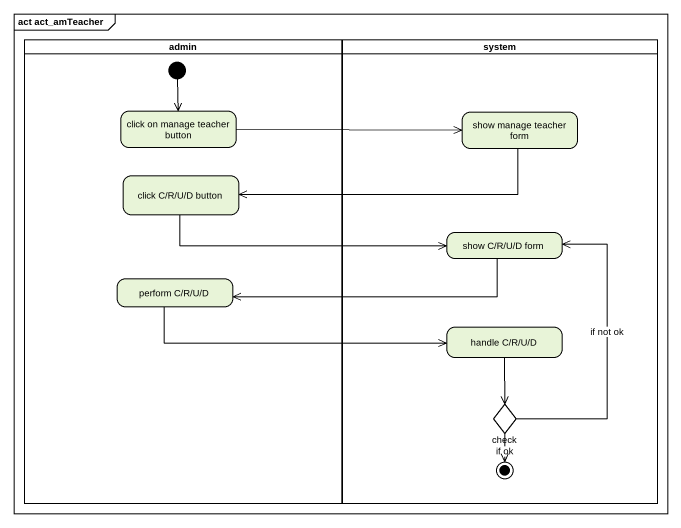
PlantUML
@startuml
mainframe act act_amTeacher
hide empty description
state admin <<partition>> {
  state "click on manage teacher button" as click_on_manage_teacher
  state "click C/R/U/D button" as click_C_R_U_D_button
  state "perform C/R/U/D" as perform_C_R_U_D
  [*] --> click_on_manage_teacher
}
state system <<partition>> {
  state "show manage teacher form" as show_manage_teacher_form
  state "show C/R/U/D form" as show_C_R_U_D_form
  state "handle C/R/U/D" as handle_C_R_U_D
  state check <<choice>>
  check --> [*] : if ok
}
click_on_manage_teacher -right-> show_manage_teacher_form
show_manage_teacher_form -left-> click_C_R_U_D_button
click_C_R_U_D_button -right-> show_C_R_U_D_form
show_C_R_U_D_form -left-> perform_C_R_U_D
perform_C_R_U_D -right-> handle_C_R_U_D
handle_C_R_U_D --> check
check -up-> show_C_R_U_D_form : if not ok
@enduml
